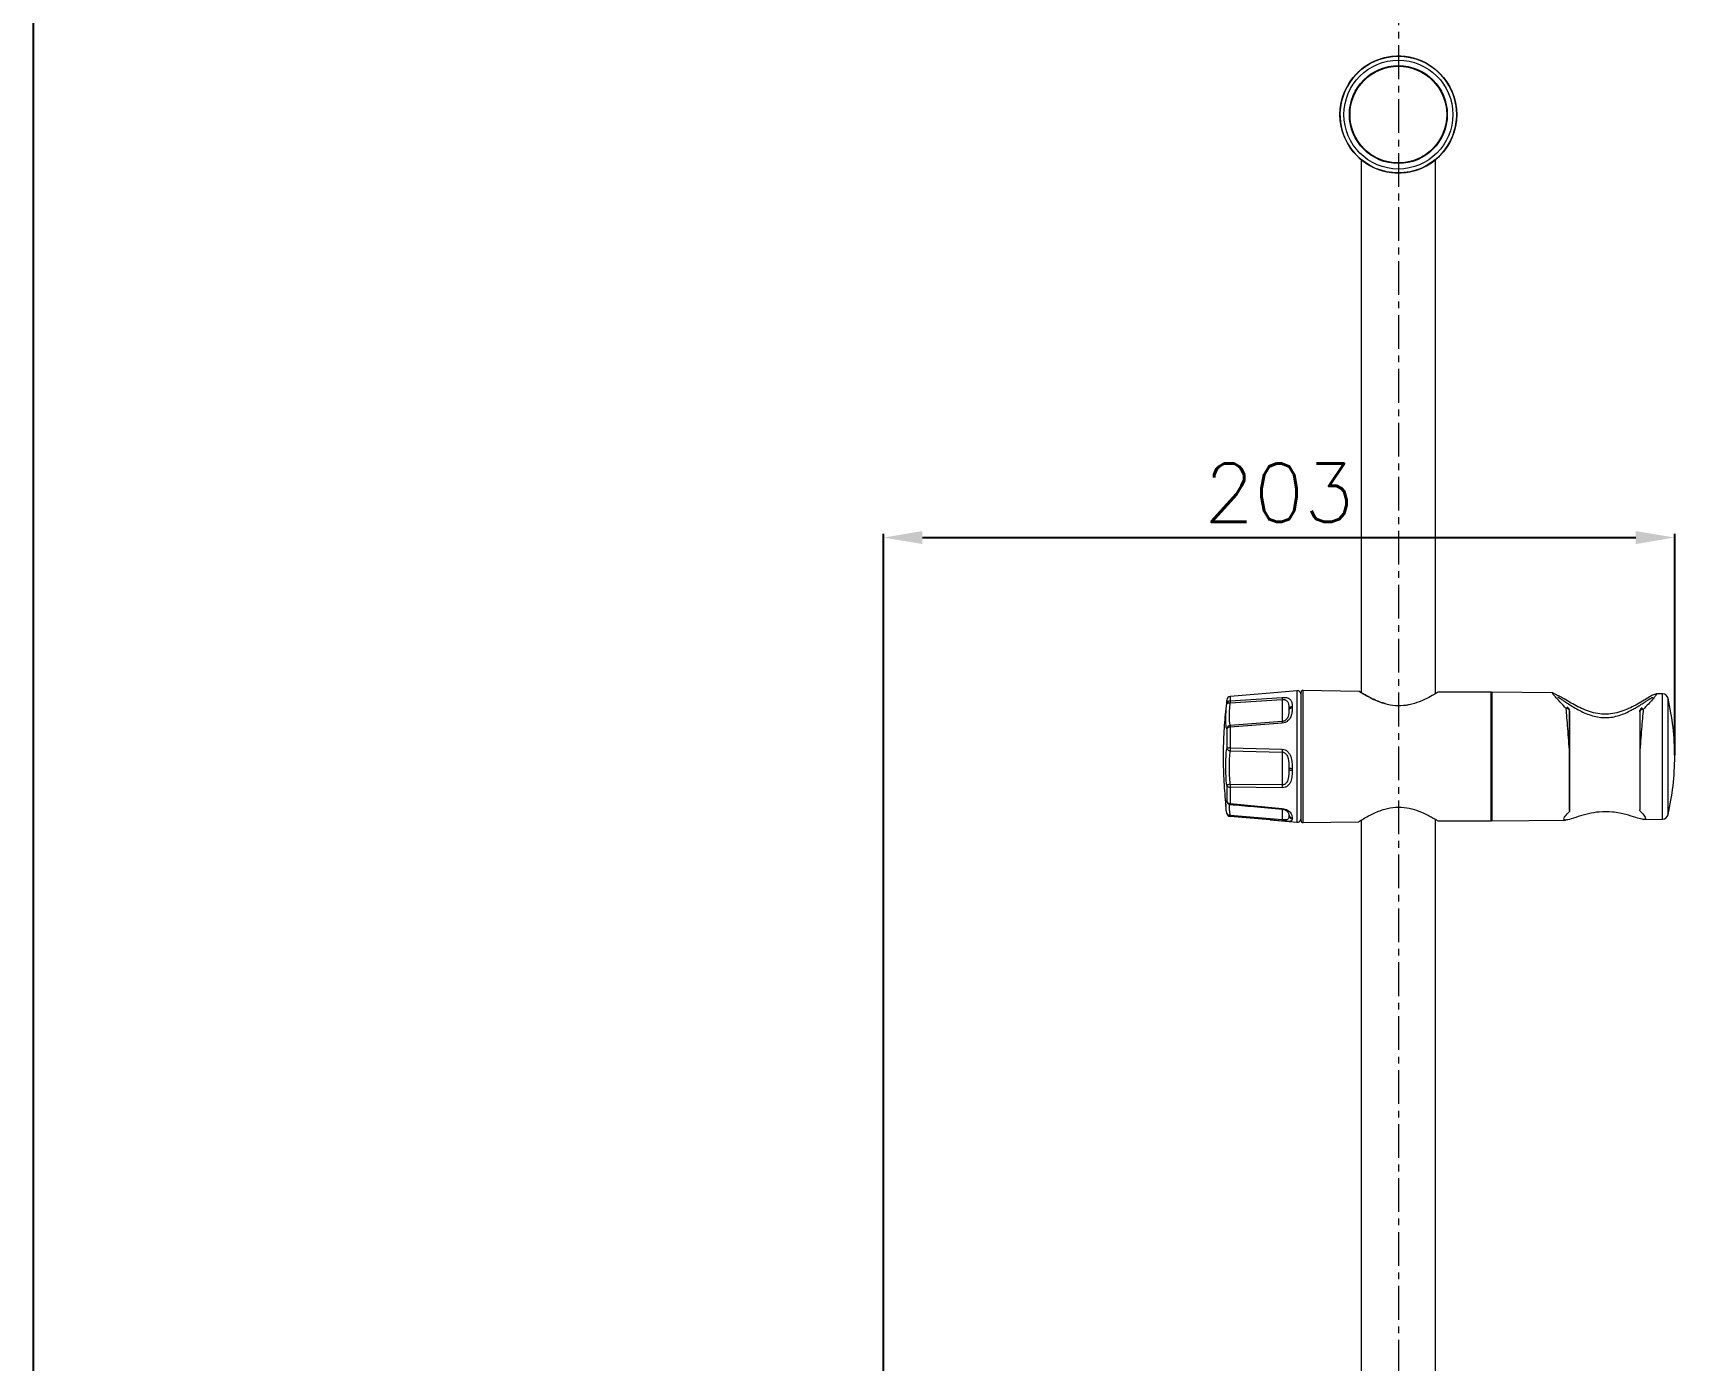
# Model space of a CAD drawing. Extents: x -126 to 714, y -265 to 923.
# Drawn here: x -126.4 to 298.8, y 329.5 to 670.7 of the extents above; entities that cross this region are included whole.
import ezdxf

# ---------------------------------------------------------------- set-up
doc = ezdxf.new("R2010")
doc.units = 0
doc.header["$LTSCALE"] = 23.1
doc.header["$MEASUREMENT"] = 0
doc.linetypes.add('CENTER', pattern=[0.6, 0.375, -0.075, 0.075, -0.075])
doc.layers.get('0').update_dxf_attribs({"linetype": 'CONTINUOUS'})
doc.layers.get('Defpoints').update_dxf_attribs({"linetype": 'CONTINUOUS'})
doc.styles.get("Standard").update_dxf_attribs({"font": 'txt.shx', "bigfont": 'whgtxt.shx'})
doc.dimstyles.get("Standard").update_dxf_attribs({"dimtxt": 2.5, "dimasz": 0.18, "dimexe": 0.18, "dimexo": 0.0625, "dimgap": 0.09, "dimtad": 0, "dimtih": 1, "dimtoh": 1, "dimdec": 4, "dimzin": 0, "dimdsep": 46, "dimtxsty": 'Standard', "dimcen": 0.09, "dimadec": 0, "dimazin": 0, "dimtp": 0.001, "dimtm": 0.001, "dimtfac": 1, "dimtdec": 4, "dimtofl": 0, "dimtmove": 0, "dimatfit": 0, "dimfxl": 0, "dimtolj": 1, "dimtzin": 0, "dimarcsym": 0})

# ---------------------------------------------------------------- blocks, each defined once
blk = doc.blocks.new('A$C288253DC')
at = {"color": 7, "linetype": 'Continuous', "lineweight": 15}
for p, q in [((140.22, 693.72), (140.19, 693.74)), ((140.2, 693.73), (140.19, 693.74)), ((142.12, 692.31), (142.1, 692.33)), ((142.12, 692.31), (142.12, 692.32)), ((122.73, 669.43), (122.73, 532.49)), ((139.21, 667.72), (139.56, 667.88)), ((141.83, 532.23), (141.83, 669.43)), ((99.36, 532.37), (89.08, 531.47)), ((89.08, 531.47), (89.08, 530.37)), ((106.19, 532.97), (99.36, 532.37)), ((107.28, 499.57), (107.28, 532.56)), ((122.26, 532.81), (107.78, 533.06)), ((107.78, 533.06), (107.78, 499.07)), ((156.08, 532.57), (142.32, 532.61)), ((156.08, 516.07), (156.08, 532.57)), ((171.97, 532.43), (156.28, 532.57)), ((156.28, 532.57), (156.28, 499.59)), ((200.11, 532.18), (198.59, 532.2)), ((88.18, 530.6), (88.18, 529.56)), ((89.08, 530.37), (102.45, 531.26)), ((89.08, 529.87), (102.45, 530.73)), ((102.45, 530.73), (102.45, 525.05)), ((104.18, 528.32), (104.18, 528.04)), ((105.04, 528.85), (105.04, 528.54)), ((126.27, 530.6), (126.11, 530.68)), ((126.28, 530.6), (126.27, 530.6)), ((176.03, 528.41), (175.64, 528.8)), ((176.26, 527.87), (176.27, 527.92)), ((176.28, 527.79), (176.28, 502.18)), ((194.29, 527.71), (194.29, 527.65)), ((194.29, 527.64), (194.29, 527.56)), ((194.93, 528.58), (194.52, 528.19)), ((88.18, 523.16), (88.18, 518.14)), ((102.45, 525.05), (89.08, 524.05)), ((102.45, 524.61), (89.08, 523.59)), ((89.08, 523.59), (89.08, 518.26)), ((89.08, 518.26), (102.45, 517.92)), ((89.08, 517.55), (102.45, 517.2)), ((102.45, 517.2), (102.45, 508.77)), ((156.08, 499.56), (156.08, 516.07)), ((194.28, 516.9), (194.28, 502.37)), ((104.18, 513.13), (104.18, 512.7)), ((105.04, 513.02), (105.04, 512.55)), ((88.18, 508.63), (88.18, 504.64)), ((102.45, 508.77), (89.08, 508.91)), ((89.08, 508.18), (89.08, 503.96)), ((102.45, 508.03), (89.08, 508.18)), ((88.18, 504.64), (88.19, 504.55)), ((89, 503.74), (89.01, 503.74)), ((89.08, 503.96), (89.07, 503.8)), ((89.08, 503.96), (102.45, 502.72)), ((103.82, 501.88), (103.88, 501.81)), ((88.19, 501.46), (88.18, 501.53)), ((89.07, 500.71), (89.08, 500.66)), ((102.45, 499.78), (89.08, 500.92)), ((99.36, 499.76), (89.08, 500.66)), ((99.36, 499.76), (106.19, 499.16)), ((104.18, 500.87), (104.18, 500.73)), ((105.04, 500.23), (105.04, 500.15)), ((105.04, 500.15), (105.04, 500.08)), ((107.78, 499.07), (122.13, 499.32)), ((122.73, 499.7), (122.73, 115.4)), ((141.83, 115.35), (141.83, 499.9)), ((142.42, 499.52), (156.08, 499.56)), ((156.28, 499.57), (175.25, 499.73)), ((156.28, 499.59), (156.28, 499.57)), ((195.24, 499.91), (200.11, 499.95))]:
    blk.add_line(p, q, dxfattribs=at)
at = {"color": 8, "linetype": 'Continuous', "lineweight": 15}
for p, q in [((106.19, 532.97), (106.19, 500.05)), ((200.11, 516.9), (200.11, 532.18)), ((201.56, 516.84), (201.56, 531.02)), ((176.28, 516.91), (176.28, 520.07)), ((200.11, 499.95), (200.11, 516.9)), ((201.56, 501.11), (201.56, 516.84)), ((89.07, 503.8), (89.08, 503.76)), ((102.45, 502.54), (102.45, 499.78)), ((102.45, 499.49), (99.36, 499.76)), ((106.19, 500.05), (106.19, 499.16))]:
    blk.add_line(p, q, dxfattribs=at)
at = {"color": 7, "linetype": 'Continuous', "lineweight": 15, "flags": 128}
for points in [[(176.28, 502.18), (176.28, 503.44), (176.28, 504.94), (176.28, 506.63), (176.28, 508.48), (176.28, 510.48), (176.28, 512.57), (176.28, 514.73), (176.28, 516.91)], [(102.45, 502.54), (102.45, 502.53), (102.45, 502.53), (102.45, 502.54)]]:
    blk.add_lwpolyline(points, dxfattribs=at)
at = {"color": 7, "linetype": 'Continuous', "lineweight": 15}
for radius in [15, 14.99, 13.99, 12.58, 12.42]:
    blk.add_circle((132.28, 681), radius, dxfattribs=at)
for centre, radius, start, end in [((132.28, 681), 15, 58.139, 258.5551), ((132.28, 681), 15, 58.139, 48.9713), ((140.09, 693.57), 0.2, 55.1822, 58.139), ((132.28, 681), 15, 258.5551, 48.9713), ((141.99, 692.16), 0.2, 48.9713, 51.9281), ((89.17, 530.48), 1, 94.9977, 172.9285), ((106.28, 531.97), 1, 0, 95), ((107.78, 532.56), 0.5, 89.42, 180), ((156.08, 532.37), 0.2, 0, 89.42), ((200.1, 530.68), 1.5, 13.094, 89.5), ((89.13, 529.4), 0.97, 93.0507, 170.6407), ((107.49, 530.99), 5.04, 176.9844, 183.0156), ((105.06, 527.86), 0.997, 91.0017, 152.1535), ((105.03, 527.56), 0.979, 89.4595, 150.8435), ((137.26, 516.07), 66.02, 0, 13.094), ((88.97, 522.65), 0.949, 83.3885, 147.0396), ((105.96, 524.83), 3.51, 176.3411, 183.6589), ((88.92, 516.11), 2.16, 85.6019, 110.0578), ((111.9, 517.56), 9.46, 177.8284, 182.1716), ((137.26, 516.07), 66.02, 346.906, 0), ((104.91, 515.39), 2.38, 252.0569, 273.1565), ((104.98, 514.64), 2.1, 247.7059, 271.8704), ((88.98, 509.11), 0.937, 211.1367, 276.3217), ((112.5, 508.4), 10.05, 177.8955, 182.1045), ((89.07, 504.88), 0.925, 194.9669, 270.7071), ((89.17, 501.66), 1, 187.0704, 265.0024), ((103.73, 499.64), 1.29, 173.5364, 186.4636), ((105.1, 501.21), 0.984, 200.165, 266.5053), ((105.12, 501.07), 0.996, 199.7204, 265.7332), ((106.28, 500.16), 1, 265, 0), ((107.78, 499.57), 0.5, 180, 270.58), ((156.08, 499.76), 0.2, 270.58, 0), ((200.1, 501.45), 1.5, 270.5, 346.906)]:
    blk.add_arc(centre, radius, start, end, dxfattribs=at)
at = {"color": 8, "linetype": 'Continuous', "lineweight": 15}
blk.add_arc((104.21, 502.58), 1.77, 175.1651, 181.2463, dxfattribs=at)
at = {"color": 7, "linetype": 'Continuous', "lineweight": 15}
for points, knots in [([(142.1, 692.33), (142.1, 692.34), (142.06, 692.37), (141.94, 692.46), (141.7, 692.66), (141.4, 692.9), (141.07, 693.15), (140.74, 693.37), (140.46, 693.56), (140.29, 693.68), (140.24, 693.71), (140.22, 693.72)], [0, 0, 0, 0, 0.028247, 0.156544, 0.285719, 0.415589, 0.545284, 0.674848, 0.804074, 0.933013, 1, 1, 1, 1]), ([(122.09, 669.99), (122.08, 670), (121.98, 670.1), (122.2, 669.85), (122.71, 669.46), (122.85, 669.36)], [0, 0, 0, 0, 0.071634, 0.743236, 1, 1, 1, 1]), ([(142.48, 670.01), (142.48, 670.01), (142.49, 670.01), (142.49, 670.01), (142.48, 670.01)], [0, 0, 0, 0, 0.068541, 1, 1, 1, 1]), ([(134.58, 666.24), (134.91, 666.27), (136.2, 666.41), (137.27, 666.84), (138.07, 667.16)], [0, 0, 0, 0, 0.254375, 1, 1, 1, 1]), ([(107.28, 501), (107.28, 501.36), (107.28, 502.1), (107.28, 503.89), (107.28, 506.19), (107.28, 508.97), (107.28, 512.04), (107.28, 515.22), (107.28, 518.3), (107.28, 521.2), (107.28, 523.92), (107.28, 526.46), (107.28, 528.68), (107.28, 530.44), (107.28, 531.54), (107.28, 532.02), (107.28, 531.93), (107.28, 531.92)], [0, 0, 0, 0, 0.065018, 0.13393, 0.205707, 0.279008, 0.352308, 0.424085, 0.492998, 0.558016, 0.623033, 0.691945, 0.763723, 0.837023, 0.910324, 0.982101, 1, 1, 1, 1]), ([(122.26, 532.73), (122.19, 532.77), (122.1, 532.83), (122.25, 532.74), (122.27, 532.72)], [0, 0, 0, 0, 0.838055, 1, 1, 1, 1]), ([(126.11, 530.68), (125.87, 530.78), (125.16, 531.1), (124.21, 531.62), (123.28, 532.15), (122.64, 532.54), (122.36, 532.72), (122.29, 532.76), (122.29, 532.76), (122.29, 532.76)], [0, 0, 0, 0, 0.103062, 0.308326, 0.511056, 0.706017, 0.89377, 0.984131, 1, 1, 1, 1]), ([(142.32, 532.53), (142.34, 532.55), (142.45, 532.62), (141.71, 532.15), (140.17, 531.26), (137.9, 530.15), (135.73, 529.46), (133.64, 529.09), (131.54, 529.03), (129.66, 529.3), (128.9, 529.57), (128.89, 529.58)], [0, 0, 0, 0, 0.052027, 0.201593, 0.357238, 0.533837, 0.681719, 0.726103, 0.862265, 0.998447, 1, 1, 1, 1]), ([(198.3, 532.04), (198.22, 532.03), (197.85, 532.01), (197.03, 531.49), (195.88, 530.8), (194.23, 529.8), (192.42, 528.82), (190.49, 527.94), (188.44, 527.26), (186.26, 526.89), (184.02, 526.94), (181.85, 527.41), (179.8, 528.17), (177.9, 529.1), (176.11, 530.11), (174.62, 531.01), (173.54, 531.61), (173.13, 531.78), (173, 531.83)], [0, 0, 0, 0, 0.015541, 0.075287, 0.155877, 0.23282, 0.30559, 0.37413, 0.440335, 0.50551, 0.570368, 0.636239, 0.703851, 0.773032, 0.843914, 0.927573, 0.976789, 1, 1, 1, 1]), ([(198.3, 532.06), (198.4, 532.12), (198.56, 532.21), (198.58, 532.18), (198.59, 532.17)], [0, 0, 0, 0, 0.678658, 1, 1, 1, 1]), ([(88.17, 530.45), (87.96, 528.58), (87.53, 524.68), (87.26, 518.73), (87.28, 512.62), (87.53, 507.53), (87.87, 504.5), (87.99, 503.49)], [0, 0, 0, 0, 0.2089982, 0.4349317, 0.6609275, 0.8869861, 1, 1, 1, 1]), ([(88.18, 523.16), (88.11, 523.45), (87.99, 524.04), (87.94, 525.52), (87.99, 527.35), (88.11, 528.82), (88.18, 529.56)], [0, 0, 0, 0, 0.249694, 0.499828, 0.74912, 1, 1, 1, 1]), ([(88.18, 529.56), (88.2, 529.61), (88.24, 529.7), (88.45, 529.8), (88.74, 529.87), (88.96, 529.87), (89.08, 529.87)], [0, 0, 0, 0, 0.256822, 0.499998, 0.746013, 1, 1, 1, 1]), ([(89.08, 524.05), (89.02, 524.32), (88.9, 524.85), (88.85, 526.2), (88.9, 527.85), (89.02, 529.19), (89.08, 529.87)], [0, 0, 0, 0, 0.251985, 0.499827, 0.747835, 1, 1, 1, 1]), ([(89.08, 530.37), (89.08, 530.33), (89.07, 530.25), (89.07, 530.07), (89.08, 529.94), (89.08, 529.87)], [0, 0, 0, 0, 0.395142, 0.671551, 1, 1, 1, 1]), ([(102.45, 531.26), (102.71, 531.26), (103.22, 531.27), (103.84, 531.13), (104.32, 530.9), (104.74, 530.48), (104.99, 529.81), (105.03, 529.17), (105.04, 528.85)], [0, 0, 0, 0, 0.1248805, 0.250035, 0.3685528, 0.500578, 0.7502297, 1, 1, 1, 1]), ([(102.45, 530.73), (102.55, 530.73), (102.76, 530.74), (103.04, 530.69), (103.28, 530.61), (103.54, 530.47), (103.79, 530.22), (104.14, 529.53), (104.16, 528.86), (104.18, 528.32)], [0, 0, 0, 0, 0.062631, 0.125826, 0.186972, 0.251049, 0.369373, 0.501014, 1, 1, 1, 1]), ([(105.04, 528.54), (105.03, 528.18), (104.99, 527.48), (104.74, 526.48), (104.32, 525.7), (103.85, 525.17), (103.22, 524.74), (102.71, 524.65), (102.45, 524.61)], [0, 0, 0, 0, 0.249501, 0.49895, 0.630754, 0.749047, 0.874247, 1, 1, 1, 1]), ([(104.18, 528.04), (104.16, 527.49), (104.14, 526.8), (103.79, 525.95), (103.55, 525.61), (103.29, 525.37), (103.04, 525.21), (102.76, 525.09), (102.55, 525.07), (102.45, 525.05)], [0, 0, 0, 0, 0.498695, 0.63006, 0.748166, 0.812633, 0.874136, 0.937349, 1, 1, 1, 1]), ([(128.99, 529.61), (128.72, 529.69), (127.93, 529.92), (127.01, 530.26), (126.43, 530.53), (126.28, 530.6)], [0, 0, 0, 0, 0.272306, 0.805072, 1, 1, 1, 1]), ([(176.28, 516.91), (176.2, 518), (176.05, 520.18), (175.83, 523.27), (175.6, 526.11), (175.46, 527.64), (175.38, 528.41)], [0, 0, 0, 0, 0.249956, 0.499941, 0.749956, 1, 1, 1, 1]), ([(176.28, 527.72), (176.27, 527.81), (176.25, 527.95), (176.14, 528.11), (176.02, 528.22), (175.88, 528.31), (175.67, 528.39), (175.49, 528.4), (175.38, 528.41)], [0, 0, 0, 0, 0.239509, 0.368398, 0.500007, 0.631609, 0.760498, 1, 1, 1, 1]), ([(176.28, 527.79), (176.27, 527.89), (176.24, 528.1), (176.13, 528.32), (176.04, 528.39), (176.03, 528.39)], [0, 0, 0, 0, 0.463953, 0.981496, 1, 1, 1, 1]), ([(176.28, 527.79), (176.27, 527.87), (176.26, 528.01), (176.18, 528.18), (176.13, 528.25), (176.1, 528.29)], [0, 0, 0, 0, 0.4794143, 0.7365656, 1, 1, 1, 1]), ([(176.28, 527.72), (176.28, 527.74), (176.28, 527.77), (176.28, 527.79), (176.28, 527.79), (176.28, 527.79)], [0, 0, 0, 0, 0.596683, 0.816991, 1, 1, 1, 1]), ([(176.28, 520.07), (176.28, 520.07), (176.28, 521.13), (176.28, 523.05), (176.28, 525.69), (176.28, 527.05), (176.28, 527.72)], [0, 0, 0, 0, 0.001766, 0.339122, 0.671931, 1, 1, 1, 1]), ([(194.28, 527.56), (194.29, 527.67), (194.31, 527.9), (194.45, 528.08), (194.52, 528.17)], [0, 0, 0, 0, 0.476778, 1, 1, 1, 1]), ([(195.19, 528.17), (195.11, 527.42), (194.96, 525.91), (194.73, 523.12), (194.51, 520.1), (194.35, 517.97), (194.28, 516.9)], [0, 0, 0, 0, 0.249954, 0.499939, 0.749954, 1, 1, 1, 1]), ([(195.19, 528.17), (195.07, 528.17), (194.9, 528.16), (194.69, 528.08), (194.54, 528), (194.42, 527.89), (194.31, 527.73), (194.29, 527.59), (194.28, 527.5)], [0, 0, 0, 0, 0.239259, 0.368232, 0.500001, 0.631764, 0.76074, 1, 1, 1, 1]), ([(194.33, 527.83), (194.32, 527.83), (194.28, 527.75), (194.28, 527.66), (194.28, 527.57)], [0, 0, 0, 0, 0.038806, 1, 1, 1, 1]), ([(194.28, 527.57), (194.28, 527.57), (194.28, 527.57), (194.28, 527.55), (194.28, 527.52), (194.28, 527.5)], [0, 0, 0, 0, 0.182805, 0.402784, 1, 1, 1, 1]), ([(194.28, 527.5), (194.28, 526.83), (194.28, 525.49), (194.28, 522.91), (194.28, 520.03), (194.28, 517.95), (194.28, 516.9)], [0, 0, 0, 0, 0.244894, 0.493402, 0.745316, 1, 1, 1, 1]), ([(195.19, 528.17), (195.11, 528.21), (194.95, 528.3), (194.73, 528.31), (194.55, 528.24), (194.49, 528.12), (194.46, 528.06)], [0, 0, 0, 0, 0.247278, 0.495242, 0.772234, 1, 1, 1, 1]), ([(89.08, 524.05), (88.97, 524.03), (88.74, 523.98), (88.45, 523.77), (88.24, 523.49), (88.2, 523.27), (88.18, 523.16)], [0, 0, 0, 0, 0.2422503, 0.5000012, 0.7577434, 1, 1, 1, 1]), ([(89.08, 524.05), (89.08, 524.01), (89.07, 523.95), (89.07, 523.78), (89.08, 523.66), (89.08, 523.59)], [0, 0, 0, 0, 0.394676, 0.671194, 1, 1, 1, 1]), ([(88.18, 508.63), (88.11, 509.45), (87.99, 511.09), (87.94, 513.6), (87.99, 516.02), (88.11, 517.43), (88.18, 518.14)], [0, 0, 0, 0, 0.2496936, 0.4998288, 0.7491196, 1, 1, 1, 1]), ([(88.18, 518.14), (88.2, 518.07), (88.24, 517.94), (88.45, 517.75), (88.74, 517.61), (88.97, 517.57), (89.08, 517.55)], [0, 0, 0, 0, 0.242252, 0.5, 0.75775, 1, 1, 1, 1]), ([(89.08, 508.91), (89.02, 509.66), (88.9, 511.15), (88.85, 513.42), (88.9, 515.62), (89.02, 516.9), (89.08, 517.55)], [0, 0, 0, 0, 0.251985, 0.499827, 0.747836, 1, 1, 1, 1]), ([(89.08, 518.26), (89.08, 518.18), (89.07, 518.03), (89.07, 517.78), (89.08, 517.63), (89.08, 517.55)], [0, 0, 0, 0, 0.328813, 0.605328, 1, 1, 1, 1]), ([(102.45, 517.92), (102.71, 517.88), (103.22, 517.81), (103.84, 517.35), (104.32, 516.75), (104.74, 515.81), (104.99, 514.53), (105.03, 513.52), (105.04, 513.02)], [0, 0, 0, 0, 0.12488, 0.250036, 0.368552, 0.500578, 0.75023, 1, 1, 1, 1]), ([(102.45, 517.2), (102.55, 517.19), (102.76, 517.17), (103.04, 517.04), (103.28, 516.86), (103.54, 516.56), (103.79, 516.11), (104.14, 514.94), (104.16, 513.93), (104.18, 513.13)], [0, 0, 0, 0, 0.062631, 0.125827, 0.186971, 0.251049, 0.369372, 0.501014, 1, 1, 1, 1]), ([(104.18, 512.7), (104.16, 511.9), (104.14, 510.89), (103.79, 509.77), (103.55, 509.34), (103.29, 509.06), (103.04, 508.89), (102.76, 508.78), (102.55, 508.77), (102.45, 508.77)], [0, 0, 0, 0, 0.498694, 0.6300591, 0.7481659, 0.8126323, 0.8741354, 0.9373486, 1, 1, 1, 1]), ([(105.04, 512.55), (105.03, 512.05), (104.99, 511.06), (104.74, 509.86), (104.32, 509.02), (103.85, 508.49), (103.22, 508.1), (102.71, 508.05), (102.45, 508.03)], [0, 0, 0, 0, 0.249502, 0.49895, 0.630755, 0.749048, 0.874248, 1, 1, 1, 1]), ([(89.08, 508.91), (88.96, 508.89), (88.74, 508.86), (88.45, 508.79), (88.24, 508.71), (88.2, 508.66), (88.18, 508.63)], [0, 0, 0, 0, 0.253974, 0.500002, 0.743163, 1, 1, 1, 1]), ([(89.08, 508.91), (89.08, 508.82), (89.07, 508.67), (89.07, 508.42), (89.08, 508.27), (89.08, 508.18)], [0, 0, 0, 0, 0.328464, 0.604861, 1, 1, 1, 1]), ([(87.96, 504.07), (87.97, 504.3), (87.99, 504.75), (88.11, 504.68), (88.18, 504.64)], [0, 0, 0, 0, 0.498414, 1, 1, 1, 1]), ([(88.18, 501.53), (88.15, 501.8), (88.09, 502.29), (87.97, 503.35), (87.96, 503.78), (87.96, 504.07)], [0, 0, 0, 0, 0.271015, 0.49956, 1, 1, 1, 1]), ([(88.19, 504.55), (88.22, 504.45), (88.28, 504.24), (88.49, 503.98), (88.76, 503.8), (88.98, 503.77), (89.08, 503.75)], [0, 0, 0, 0, 0.24333, 0.5, 0.756674, 1, 1, 1, 1]), ([(89.08, 503.76), (89.08, 503.75), (89.08, 503.74), (89.08, 503.74), (89.08, 503.75)], [0, 0, 0, 0, 0.0984753, 1, 1, 1, 1]), ([(89.08, 503.75), (91.09, 503.57), (95.55, 503.17), (100.01, 502.76), (102.45, 502.54)], [0, 0, 0, 0, 0.452433, 1, 1, 1, 1]), ([(102.45, 502.72), (102.71, 502.68), (103.22, 502.6), (103.84, 502.29), (104.32, 501.92), (104.74, 501.4), (104.99, 500.78), (105.03, 500.41), (105.04, 500.23)], [0, 0, 0, 0, 0.12488, 0.250035, 0.368552, 0.500577, 0.75023, 1, 1, 1, 1]), ([(102.45, 502.54), (102.54, 502.53), (102.73, 502.5), (103.07, 502.4), (103.44, 502.23), (103.74, 502), (103.84, 501.87), (103.9, 501.8)], [0, 0, 0, 0, 0.1200511, 0.2396244, 0.4812609, 0.7342798, 1, 1, 1, 1]), ([(122.13, 499.32), (122.21, 499.38), (122.38, 499.48), (123.66, 500.28), (125.35, 501.2), (127.16, 502.01), (129.08, 502.66), (131.57, 503.14), (134.44, 502.99), (137.12, 502.27), (139.11, 501.4), (140.54, 500.65), (141.46, 500.13), (142.1, 499.74), (142.41, 499.54), (142.42, 499.53), (142.42, 499.53)], [0, 0, 0, 0, 0.088367, 0.178157, 0.277948, 0.33399, 0.391725, 0.477861, 0.564191, 0.645877, 0.741299, 0.797462, 0.855298, 0.910117, 0.967065, 1, 1, 1, 1]), ([(194.42, 502.05), (194.86, 501.57), (195.52, 500.84), (195.79, 500.24), (195.72, 499.89), (195.01, 499.88), (193.31, 500.38), (191.22, 501.04), (189.11, 501.53), (186.83, 501.88), (184.01, 501.9), (180.97, 501.38), (178.27, 500.58), (176.44, 499.96), (175.41, 499.72), (174.81, 499.72), (174.74, 500.17), (175.35, 501.03), (175.96, 501.67), (176.14, 501.86)], [0, 0, 0, 0, 0.077262, 0.115573, 0.155261, 0.224957, 0.29442, 0.371632, 0.412911, 0.45565, 0.530624, 0.595884, 0.666971, 0.749182, 0.789436, 0.831208, 0.902579, 0.970692, 1, 1, 1, 1]), ([(176.28, 502.18), (176.27, 502.1), (176.25, 501.99), (176.17, 501.89), (176.14, 501.86)], [0, 0, 0, 0, 0.669277, 1, 1, 1, 1]), ([(194.42, 502.05), (194.36, 502.12), (194.29, 502.22), (194.28, 502.33), (194.28, 502.37)], [0, 0, 0, 0, 0.666946, 1, 1, 1, 1]), ([(89.08, 500.92), (88.98, 500.93), (88.76, 500.94), (88.49, 501.06), (88.28, 501.24), (88.22, 501.39), (88.19, 501.46)], [0, 0, 0, 0, 0.243327, 0.5, 0.756677, 1, 1, 1, 1]), ([(89.08, 500.92), (89.08, 500.88), (89.07, 500.79), (89.07, 500.74), (89.07, 500.71)], [0, 0, 0, 0, 0.499998, 1, 1, 1, 1]), ([(104.18, 500.73), (104.16, 500.48), (104.14, 500.15), (103.79, 499.88), (103.55, 499.8), (103.29, 499.76), (103.04, 499.75), (102.76, 499.75), (102.55, 499.77), (102.45, 499.78)], [0, 0, 0, 0, 0.498695, 0.630059, 0.748167, 0.812633, 0.874135, 0.937348, 1, 1, 1, 1]), ([(105.04, 500.08), (105.03, 499.93), (104.99, 499.65), (104.74, 499.45), (104.32, 499.39), (103.85, 499.39), (103.22, 499.43), (102.71, 499.47), (102.45, 499.49)], [0, 0, 0, 0, 0.2495014, 0.4989503, 0.6307543, 0.7490476, 0.8742476, 1, 1, 1, 1])]:
    blk.add_open_spline(points, degree=3, knots=knots, dxfattribs=at)
at = {"color": 8, "linetype": 'Continuous', "lineweight": 15}
for points, knots in [([(128.89, 529.58), (127.98, 529.87), (126.95, 530.21), (125.19, 531.02), (123.92, 531.71), (122.84, 532.36), (122.23, 532.75), (122.25, 532.73), (122.26, 532.73)], [0, 0, 0, 0, 0.238716, 0.272382, 0.551732, 0.697684, 0.849201, 1, 1, 1, 1]), ([(175.38, 528.41), (174.91, 528.89), (174, 529.84), (172.98, 530.96), (172.27, 531.79), (171.91, 532.27), (171.86, 532.47), (172.1, 532.39), (172.48, 532.17), (172.86, 531.93), (173, 531.84)], [0, 0, 0, 0, 0.161564, 0.312133, 0.453617, 0.588318, 0.707294, 0.825285, 0.937563, 1, 1, 1, 1]), ([(173.13, 531.43), (173.26, 531.36), (173.52, 531.21), (174.19, 530.77), (175.02, 530.21), (176.05, 529.53), (177.33, 528.73), (178.82, 527.88), (180.43, 527.12), (182.09, 526.51), (183.82, 526.11), (185.58, 526), (187.33, 526.17), (189.03, 526.6), (190.65, 527.22), (192.01, 527.89), (193.15, 528.52), (194.07, 529.08), (195.01, 529.67), (195.89, 530.25), (196.68, 530.77), (197.24, 531.11), (197.6, 531.3), (197.64, 531.24), (197.66, 531.21)], [0, 0, 0, 0, 0.042998, 0.088705, 0.13222, 0.175943, 0.228559, 0.283569, 0.332925, 0.382498, 0.430054, 0.476344, 0.522846, 0.570074, 0.619011, 0.668225, 0.703916, 0.73977, 0.775016, 0.822355, 0.866267, 0.911691, 0.95498, 1, 1, 1, 1]), ([(198.59, 532.17), (198.62, 532.17), (198.71, 532.17), (198.57, 531.93), (198.3, 531.57), (197.96, 531.16), (197.41, 530.53), (196.52, 529.56), (195.64, 528.65), (195.19, 528.17)], [0, 0, 0, 0, 0.106633, 0.2660091, 0.3701804, 0.4772615, 0.5878609, 0.7872087, 1, 1, 1, 1]), ([(175.38, 528.41), (175.46, 528.44), (175.61, 528.53), (175.83, 528.53), (175.97, 528.48), (176.01, 528.42), (176.01, 528.42)], [0, 0, 0, 0, 0.30919, 0.632983, 0.97298, 1, 1, 1, 1]), ([(89.08, 500.92), (89.02, 501.41), (88.9, 502.37), (88.85, 503.29), (88.88, 503.77), (88.97, 503.74), (89, 503.74)], [0, 0, 0, 0, 0.29009, 0.575411, 0.860923, 1, 1, 1, 1]), ([(103.63, 502.07), (103.68, 502.03), (103.76, 501.97), (103.8, 501.91), (103.82, 501.88)], [0, 0, 0, 0, 0.570934, 1, 1, 1, 1]), ([(103.88, 501.81), (103.91, 501.78), (104.19, 501.43), (104.18, 501.14), (104.18, 500.87)], [0, 0, 0, 0, 0.0909928, 1, 1, 1, 1])]:
    blk.add_open_spline(points, degree=3, knots=knots, dxfattribs=at)
blk = doc.blocks.new('*D137')
at = {"color": 2, "lineweight": -2, "transparency": 16777216}
for p, q in [((92.11, 60.22), (92.11, 542.05)), ((102.11, 541.05), (285.38, 541.05)), ((295.38, 485.1), (295.38, 542.05))]:
    blk.add_line(p, q, dxfattribs=at)
at = {"color": 2, "transparency": 16777216}
for points in [[(102.11, 542.72), (102.11, 539.38), (92.11, 541.05)], [(285.38, 542.72), (285.38, 539.38), (295.38, 541.05)]]:
    blk.add_solid(points, dxfattribs=at)
at = {"layer": 'Defpoints', "color": 0, "transparency": 16777216}
for p in [(295.38, 541.05), (295.38, 484.8), (92.11, 59.92)]:
    blk.add_point(p, dxfattribs=at)
at = {"color": 2, "transparency": 16777216, "insert": (193.74, 552.55), "char_height": 15, "attachment_point": 5}
blk.add_mtext('\\A1;203', dxfattribs=at)

msp = doc.modelspace()

# ---------------------------------------------------------------- linework, layer by layer
at = {"color": 1, "linetype": 'CENTER', "lineweight": 0}
msp.add_line((224.38, 792.27), (224.38, -83.88), dxfattribs=at)
msp.add_lwpolyline([(-126.35, -264.5), (713.65, -264.5), (713.65, 923.5), (-126.35, 923.5)], close=True)

# ---------------------------------------------------------------- block references
msp.add_blockref('A$C288253DC', (92.1, -31.27))

# ---------------------------------------------------------------- dimensions: what is measured, and where the dimension line sits
dim = msp.add_linear_dim(base=(295.38, 541.05), p1=(92.11, 59.92), p2=(295.38, 484.8), dimstyle='Standard', override={"dimtxt": 15, "dimasz": 10, "dimexe": 1, "dimexo": 0.3, "dimgap": 4, "dimtad": 1, "dimtih": 0, "dimtoh": 0, "dimdec": 0, "dimcen": 0, "dimclrd": 2, "dimclre": 2, "dimclrt": 2, "dimtp": 0.1, "dimtm": 0, "dimtfac": 0.5, "dimtdec": 2, "dimatfit": 3})
dim.commit()
dim.dimension.update_dxf_attribs({"geometry": '*D137', "text_midpoint": (193.74, 552.55)})

doc.saveas('drawing.dxf')
